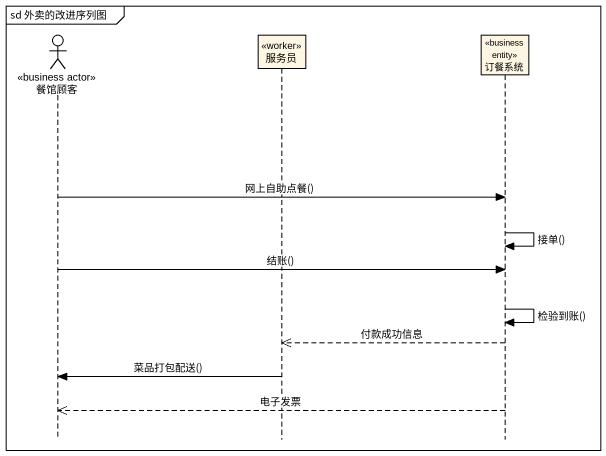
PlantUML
@startuml
mainframe sd 外卖的改进序列图
hide footbox
actor 餐馆顾客 <<business actor>>
participant 服务员 <<worker>>
participant 订餐系统 <<business entity>>

餐馆顾客 -> 订餐系统 : 网上自助点餐()
订餐系统 -> 订餐系统 : 接单()
餐馆顾客 -> 订餐系统 : 结账()
订餐系统 -> 订餐系统 : 检验到账()
订餐系统 -->> 服务员 : 付款成功信息
服务员 -> 餐馆顾客 : 菜品打包配送()
订餐系统 -->> 餐馆顾客 : 电子发票
@enduml
